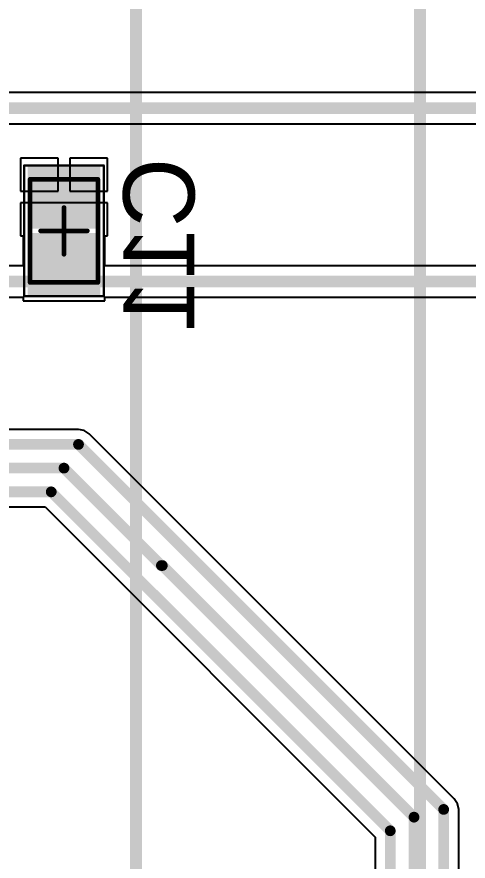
# Model space of a CAD drawing. Header units: millimetres. Extents: x -0.4 to 7.76, y -3.34 to 0.42.
# Drawn here: x 1.978 to 2.358, y -1.334 to -0.622 of the extents above; entities that cross this region are included whole.
import ezdxf

# ---------------------------------------------------------------- set-up
doc = ezdxf.new("R2010")
doc.units = ezdxf.units.MM
doc.header["$MEASUREMENT"] = 0
for name, color, linetype in [('BottomLayer', 5, 'Continuous'), ('BottomOverlay', 54, 'Continuous'), ('BottomPaste', 16, 'Continuous'), ('BottomSolder', 6, 'Continuous'), ('Mechanical13', 56, 'Continuous'), ('Mechanical15', 56, 'Continuous'), ('TopOverlay', 2, 'Continuous')]:
    doc.layers.add(name, color=color, linetype=linetype)

# ---------------------------------------------------------------- blocks, each defined once
blk = doc.blocks.new('CAPC2013X94X50LL20T25_B_8')
at = {"layer": 'BottomLayer'}
for points in [[(-0.05118, 0.02657), (-0.05118, -0.02657), (-0.00591, 0.02657), (-0.00591, -0.02657)], [(0.00591, 0.02657), (0.00591, -0.02657), (0.05118, 0.02657), (0.05118, -0.02657)]]:
    blk.add_solid(points, dxfattribs=at)
at = {"layer": 'BottomPaste'}
for points in [[(-0.05118, 0.02657), (-0.05118, -0.02657), (-0.00591, 0.02657), (-0.00591, -0.02657)], [(0.00591, 0.02657), (0.00591, -0.02657), (0.05118, 0.02657), (0.05118, -0.02657)]]:
    blk.add_solid(points, dxfattribs=at)
at = {"layer": 'BottomSolder'}
for points in [[(-0.05518, 0.03057), (-0.05518, -0.03057), (-0.00191, 0.03057), (-0.00191, -0.03057)], [(0.00191, 0.03057), (0.00191, -0.03057), (0.05518, 0.03057), (0.05518, -0.03057)]]:
    blk.add_solid(points, dxfattribs=at)
at = {"layer": 'Mechanical13', "const_width": 0.00394}
for points in [[(-0.0435, -0.02854), (-0.0435, 0.02854)], [(0.0435, 0.02854), (-0.0435, 0.02854)], [(0.0435, -0.02854), (0.0435, 0.02854)], [(0.0435, -0.02854), (-0.0435, -0.02854)]]:
    blk.add_lwpolyline(points, dxfattribs=at)
at = {"layer": 'Mechanical13', "const_width": 0.00197}
for points in [[(-0.04449, 0.02854, 1), (-0.04252, 0.02854, 1)], [(-0.04449, 0.02854, 1), (-0.04252, 0.02854, 1)], [(0.04252, 0.02854, 1), (0.04449, 0.02854, 1)], [(0.04252, 0.02854, 1), (0.04449, 0.02854, 1)], [(-0.04449, -0.02854, 1), (-0.04252, -0.02854, 1)], [(-0.04449, -0.02854, 1), (-0.04252, -0.02854, 1)], [(0.04252, -0.02854, 1), (0.04449, -0.02854, 1)], [(0.04252, -0.02854, 1), (0.04449, -0.02854, 1)]]:
    blk.add_lwpolyline(points, format="xyb", close=True, dxfattribs=at)
at = {"layer": 'Mechanical15'}
for points, const_width in [([(-0.05512, -0.03346), (-0.05512, 0.03346)], 0.00197), ([(0.05512, 0.03346), (-0.05512, 0.03346)], 0.00197), ([(0.05512, -0.03346), (0.05512, 0.03346)], 0.00197), ([(0, -0.01969), (0, 0.01969)], 0.00394), ([(0.01969, 0), (-0.01969, 0)], 0.00394), ([(0.05512, -0.03346), (-0.05512, -0.03346)], 0.00197)]:
    blk.add_lwpolyline(points, dxfattribs=dict(at, const_width=const_width))
for points, const_width in [([(-0.05561, 0.03346, 1), (-0.05463, 0.03346, 1)], 0.000984), ([(-0.05561, 0.03346, 1), (-0.05463, 0.03346, 1)], 0.000984), ([(0.05463, 0.03346, 1), (0.05561, 0.03346, 1)], 0.000984), ([(0.05463, 0.03346, 1), (0.05561, 0.03346, 1)], 0.000984), ([(-0.00098, 0.01969, 1), (0.00098, 0.01969, 1)], 0.00197), ([(-0.02067, 0, 1), (-0.0187, 0, 1)], 0.00197), ([(0.0187, 0, 1), (0.02067, 0, 1)], 0.00197), ([(-0.00098, -0.01969, 1), (0.00098, -0.01969, 1)], 0.00197), ([(-0.05561, -0.03346, 1), (-0.05463, -0.03346, 1)], 0.000984), ([(-0.05561, -0.03346, 1), (-0.05463, -0.03346, 1)], 0.000984), ([(0.05463, -0.03346, 1), (0.05561, -0.03346, 1)], 0.000984), ([(0.05463, -0.03346, 1), (0.05561, -0.03346, 1)], 0.000984)]:
    blk.add_lwpolyline(points, format="xyb", close=True, dxfattribs=dict(at, const_width=const_width))
blk = doc.blocks.new('LCD_MODULE_3_2_480_320_11')
at = {"layer": 'TopOverlay', "const_width": 0.01}
for points in [[(-0.03937, -2.135), (-0.03937, 0)], [(0.2, -0.03937), (0.2, -2.04331)]]:
    blk.add_lwpolyline(points, dxfattribs=at)

msp = doc.modelspace()

# ---------------------------------------------------------------- linework, layer by layer
at = {"layer": 'BottomLayer'}
for p, q in [((3.82927, -0.68609), (1.74915, -0.68609)), ((1.74915, -0.71234), (3.82383, -0.71234)), ((2.01273, -0.7415), (1.98116, -0.7415)), ((1.98116, -0.7415), (1.98116, -0.76913)), ((2.01273, -0.76913), (2.01273, -0.7415)), ((2.05431, -0.7415), (2.02273, -0.7415)), ((2.02273, -0.7415), (2.02273, -0.76913)), ((2.05431, -0.76913), (2.05431, -0.7415)), ((1.98116, -0.76913), (2.01273, -0.76913)), ((2.02273, -0.76913), (2.05431, -0.76913)), ((2.01773, -0.77913), (1.98116, -0.77913)), ((1.98116, -0.77913), (1.98116, -0.80677)), ((2.05431, -0.77913), (2.01773, -0.77913)), ((2.05431, -0.80677), (2.05431, -0.77913)), ((1.98116, -0.80677), (1.98328, -0.80677)), ((1.98328, -0.80677), (1.98328, -0.83219)), ((2.05218, -0.83219), (2.05218, -0.80677)), ((2.05218, -0.80677), (2.05431, -0.80677)), ((1.98328, -0.83219), (1.95581, -0.83219)), ((3.79537, -0.83219), (2.05218, -0.83219)), ((1.95037, -0.85844), (1.98328, -0.85844)), ((1.98328, -0.85844), (1.98328, -0.86173)), ((2.05218, -0.86173), (2.05218, -0.85844)), ((2.05218, -0.85844), (3.78993, -0.85844)), ((1.98328, -0.86173), (2.05218, -0.86173)), ((2.02998, -0.97003), (1.57529, -0.97003)), ((2.03482, -0.971), (2.02998, -0.97003)), ((2.03892, -0.97374), (2.03482, -0.971)), ((2.34667, -1.28149), (2.03892, -0.97374)), ((0.46773, -1.03532), (2.00175, -1.03532)), ((2.00175, -1.03532), (2.28009, -1.31366)), ((2.34941, -1.28559), (2.34667, -1.28149)), ((2.35038, -1.29043), (2.34941, -1.28559)), ((2.35038, -2.16853), (2.35038, -1.29043)), ((2.28009, -1.31366), (2.28009, -2.17768))]:
    msp.add_line(p, q, dxfattribs=at)
for points, const_width in [([(1.71273, -0.69921), (3.82927, -0.69921)], 0.01), ([(1.95037, -0.84532), (3.79537, -0.84532)], 0.01), ([(1.57005, -0.98268), (2.02998, -0.98268)], 0.00906), ([(2.02998, -0.98268), (2.33773, -1.29043)], 0.00906), ([(1.05273, -1.00268), (2.01773, -1.00268)], 0.00906), ([(2.01773, -1.00268), (2.09986, -1.0848)], 0.00906), ([(0.46773, -1.02268), (2.00698, -1.02268)], 0.00906), ([(2.00698, -1.02268), (2.29273, -1.30843)], 0.00906), ([(2.09986, -1.0848), (2.10061, -1.0848)], 0.00906), ([(2.10061, -1.0848), (2.31273, -1.29693)], 0.00906), ([(2.33773, -2.17377), (2.33773, -1.29043)], 0.00906), ([(2.31273, -2.17271), (2.31273, -1.29693)], 0.00906), ([(2.29273, -2.17768), (2.29273, -1.30843)], 0.00906)]:
    msp.add_lwpolyline(points, dxfattribs=dict(at, const_width=const_width))
at = {"layer": 'BottomLayer', "const_width": 0.00453}
for points in [[(2.02771, -0.98268, 1), (2.03224, -0.98268, 1)], [(2.02771, -0.98268, 1), (2.03224, -0.98268, 1)], [(2.01547, -1.00268, 1), (2.02, -1.00268, 1)], [(2.01547, -1.00268, 1), (2.02, -1.00268, 1)], [(2.00472, -1.02268, 1), (2.00925, -1.02268, 1)], [(2.00472, -1.02268, 1), (2.00925, -1.02268, 1)], [(2.09759, -1.0848, 1), (2.10212, -1.0848, 1)], [(2.09759, -1.0848, 1), (2.10212, -1.0848, 1)], [(2.09834, -1.0848, 1), (2.10287, -1.0848, 1)], [(2.09834, -1.0848, 1), (2.10287, -1.0848, 1)], [(2.33547, -1.29043, 1), (2.34, -1.29043, 1)], [(2.33547, -1.29043, 1), (2.34, -1.29043, 1)], [(2.31047, -1.29693, 1), (2.315, -1.29693, 1)], [(2.31047, -1.29693, 1), (2.315, -1.29693, 1)], [(2.29047, -1.30843, 1), (2.295, -1.30843, 1)], [(2.29047, -1.30843, 1), (2.295, -1.30843, 1)]]:
    msp.add_lwpolyline(points, format="xyb", close=True, dxfattribs=at)

# ---------------------------------------------------------------- block references
msp.add_blockref('LCD_MODULE_3_2_480_320_11', (2.11773, -0.1326))
at = {"rotation": 270}
msp.add_blockref('CAPC2013X94X50LL20T25_B_8', (2.01773, -0.80268), dxfattribs=at)

# ---------------------------------------------------------------- texts
at = {"layer": 'BottomOverlay', "text_generation_flag": 2}
msp.add_text('C11', height=0.06, rotation=90, dxfattribs=at).set_placement((2.12773, -0.74122))

doc.saveas('drawing.dxf')
